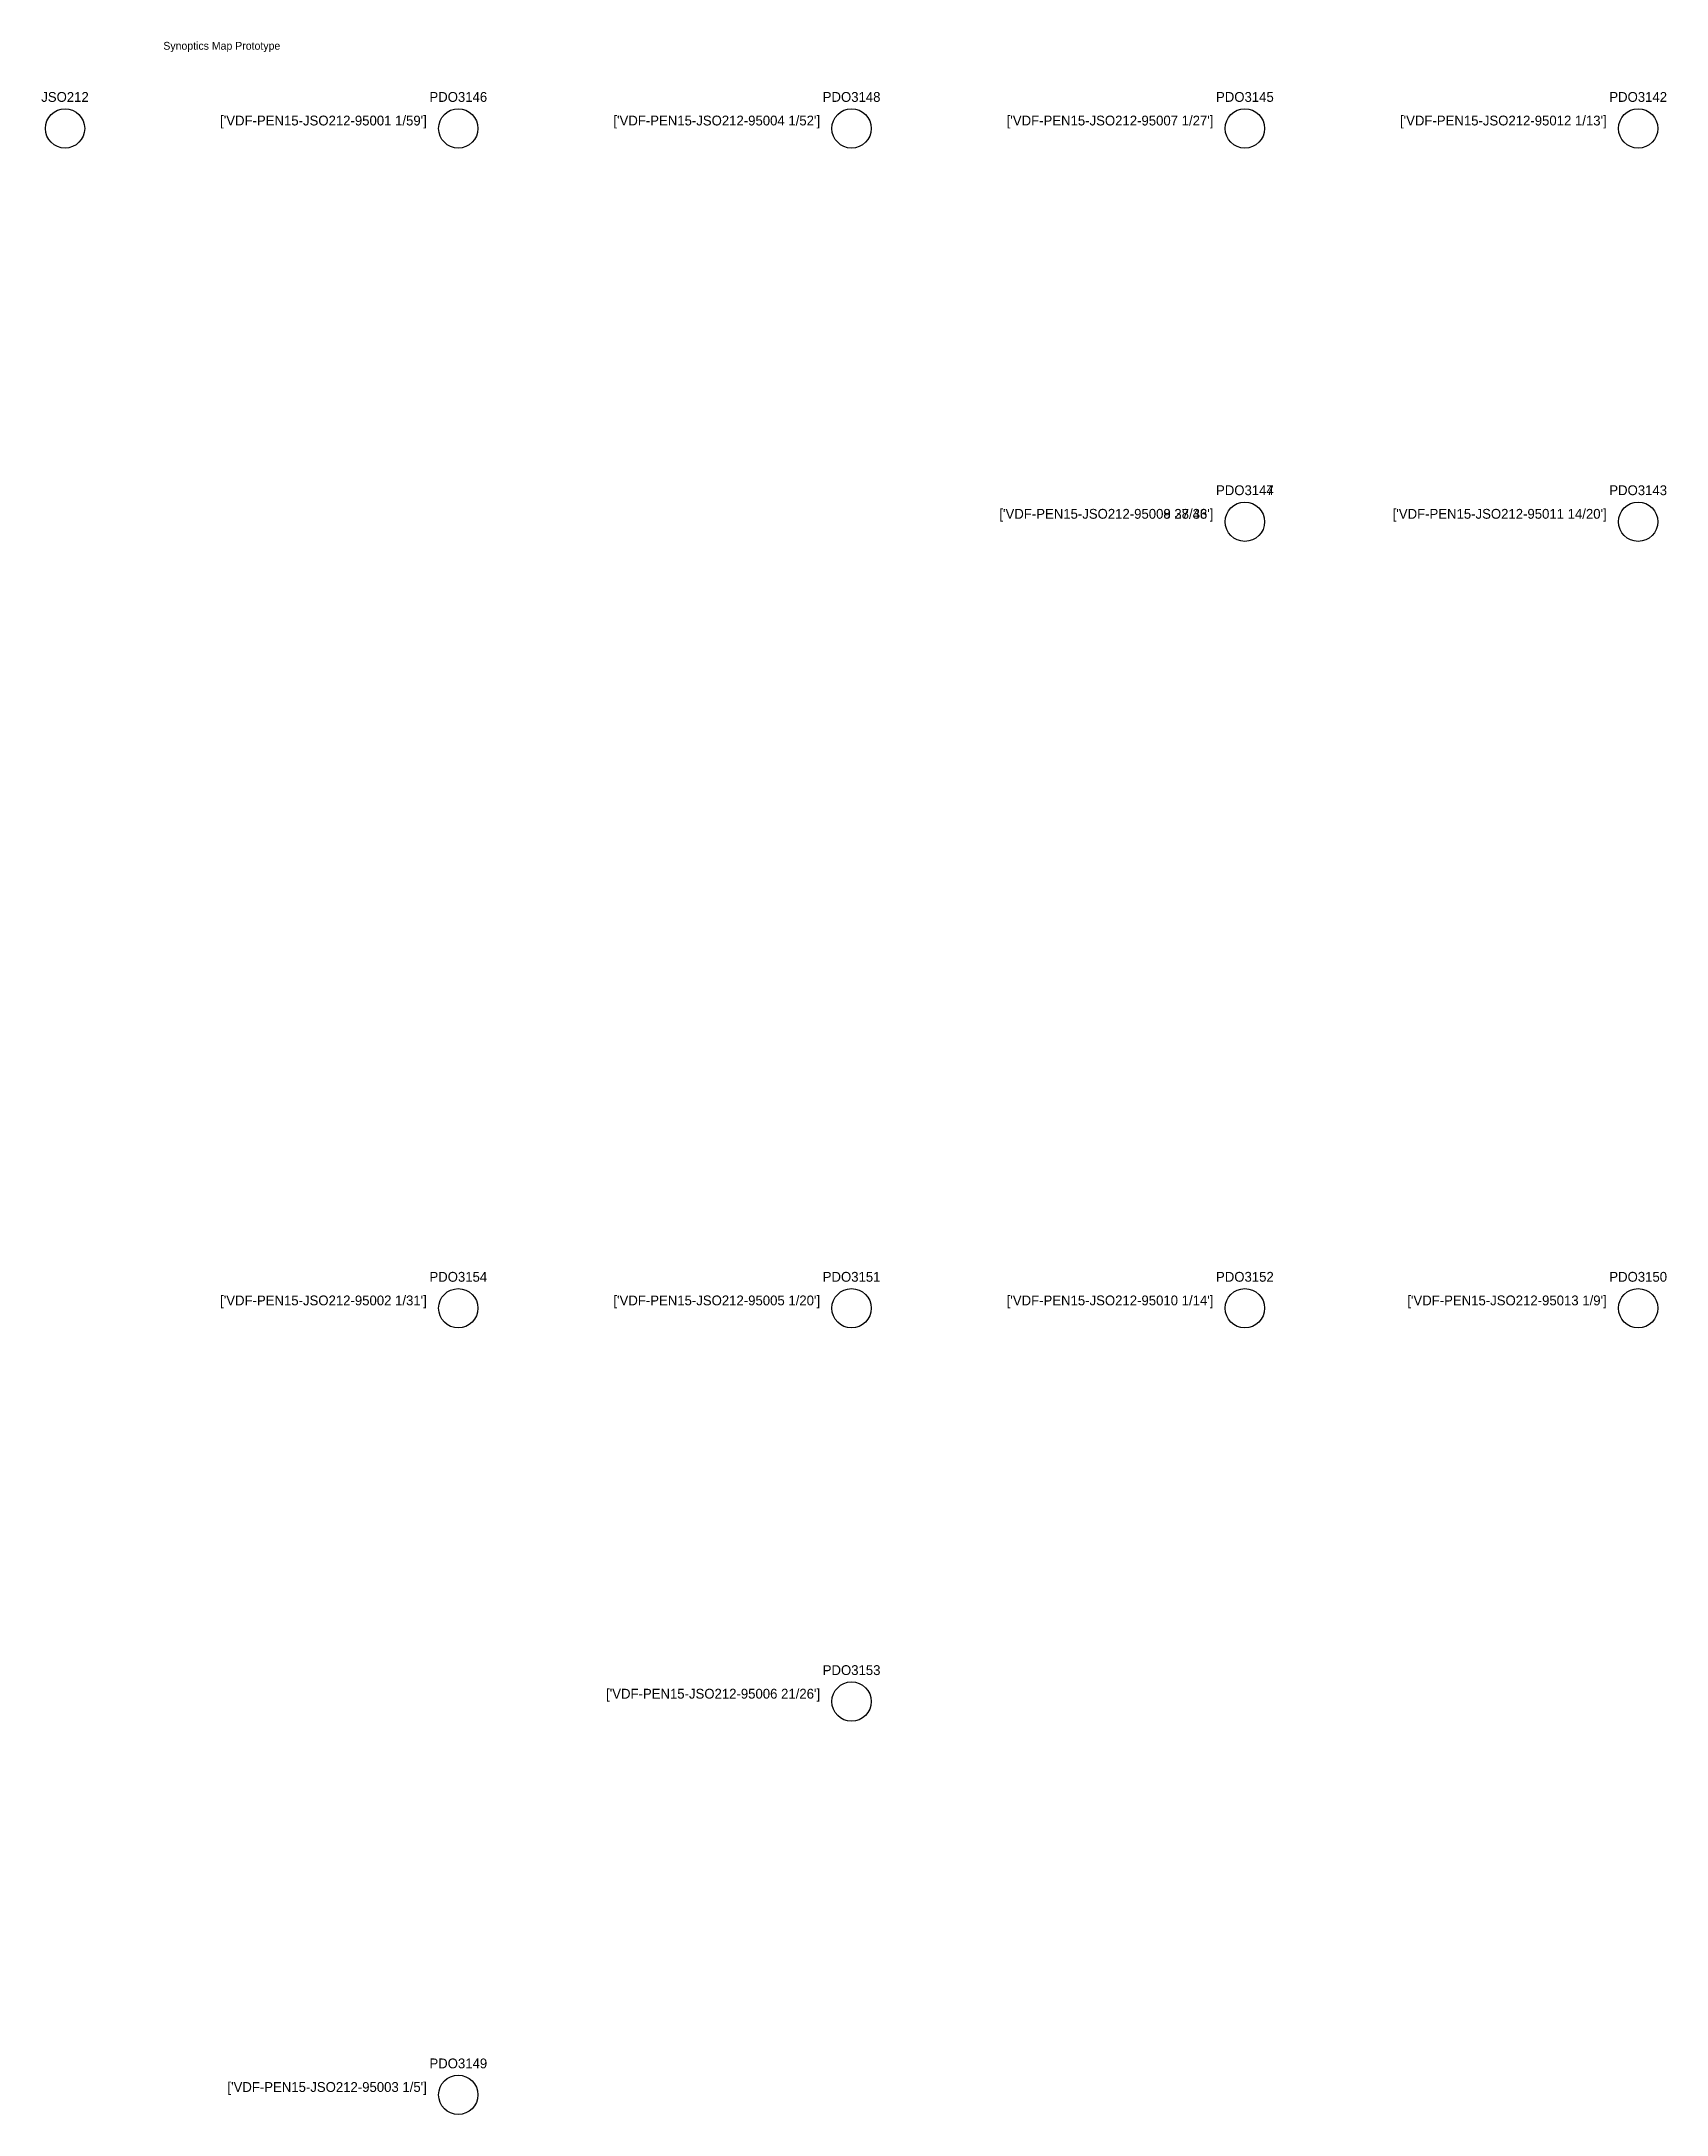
# Model space of a CAD drawing. Header units: metres. Extents: x -6 to 407, y -505 to 22.
import ezdxf
from ezdxf.enums import TextEntityAlignment as Align

# ---------------------------------------------------------------- set-up
doc = ezdxf.new("R2010")
doc.units = ezdxf.units.M
doc.layers.add('SINOP_JSFO', color=30, linetype='Continuous')
doc.layers.add('SINOP_PDO', color=4, linetype='Continuous')

# ---------------------------------------------------------------- blocks, each defined once
blk = doc.blocks.new('JSO')
at = {"layer": 'SINOP_JSFO'}
blk.add_circle((0, 0), 0.5, dxfattribs=at)
blk = doc.blocks.new('PDO')
at = {"layer": 'SINOP_PDO'}
blk.add_circle((0, 0), 0.5, dxfattribs=at)

msp = doc.modelspace()

# ---------------------------------------------------------------- block references
at = {"layer": 'SINOP_JSFO'}
ref = msp.add_blockref('JSO', (0, 0), dxfattribs=dict(at, xscale=10, yscale=10))
ref.add_attrib('TIPO', 'JSO212', dxfattribs={"height": 2.5}).set_placement((0, 8), align=Align.MIDDLE_CENTER)
at = {"layer": 'SINOP_PDO'}
ref = msp.add_blockref('PDO', (100, 0), dxfattribs=dict(at, xscale=10, yscale=10))
ref.add_attrib('TIPO', 'PDO3146', dxfattribs={"height": 2.5}).set_placement((100, 8), align=Align.MIDDLE_CENTER)
ref.add_attrib('CABO', "['VDF-PEN15-JSO212-95001 1/59']", dxfattribs={"height": 2.5}).set_placement((92, 0), align=Align.BOTTOM_RIGHT)
ref = msp.add_blockref('PDO', (200, 0), dxfattribs=dict(at, xscale=10, yscale=10))
ref.add_attrib('TIPO', 'PDO3148', dxfattribs={"height": 2.5}).set_placement((200, 8), align=Align.MIDDLE_CENTER)
ref.add_attrib('CABO', "['VDF-PEN15-JSO212-95004 1/52']", dxfattribs={"height": 2.5}).set_placement((192, 0), align=Align.BOTTOM_RIGHT)
ref = msp.add_blockref('PDO', (300, 0), dxfattribs=dict(at, xscale=10, yscale=10))
ref.add_attrib('TIPO', 'PDO3145', dxfattribs={"height": 2.5}).set_placement((300, 8), align=Align.MIDDLE_CENTER)
ref.add_attrib('CABO', "['VDF-PEN15-JSO212-95007 1/27']", dxfattribs={"height": 2.5}).set_placement((292, 0), align=Align.BOTTOM_RIGHT)
ref = msp.add_blockref('PDO', (400, 0), dxfattribs=dict(at, xscale=10, yscale=10))
ref.add_attrib('TIPO', 'PDO3142', dxfattribs={"height": 2.5}).set_placement((400, 8), align=Align.MIDDLE_CENTER)
ref.add_attrib('CABO', "['VDF-PEN15-JSO212-95012 1/13']", dxfattribs={"height": 2.5}).set_placement((392, 0), align=Align.BOTTOM_RIGHT)
ref = msp.add_blockref('PDO', (300, -100), dxfattribs=dict(at, xscale=10, yscale=10))
ref.add_attrib('TIPO', 'PDO3147', dxfattribs={"height": 2.5}).set_placement((300, -92), align=Align.MIDDLE_CENTER)
ref.add_attrib('CABO', "['VDF-PEN15-JSO212-95009 28/36']", dxfattribs={"height": 2.5}).set_placement((292, -100), align=Align.BOTTOM_RIGHT)
ref = msp.add_blockref('PDO', (300, -100), dxfattribs=dict(at, xscale=10, yscale=10))
ref.add_attrib('TIPO', 'PDO3144', dxfattribs={"height": 2.5}).set_placement((300, -92), align=Align.MIDDLE_CENTER)
ref.add_attrib('CABO', "['VDF-PEN15-JSO212-95008 37/43']", dxfattribs={"height": 2.5}).set_placement((292, -100), align=Align.BOTTOM_RIGHT)
ref = msp.add_blockref('PDO', (400, -100), dxfattribs=dict(at, xscale=10, yscale=10))
ref.add_attrib('TIPO', 'PDO3143', dxfattribs={"height": 2.5}).set_placement((400, -92), align=Align.MIDDLE_CENTER)
ref.add_attrib('CABO', "['VDF-PEN15-JSO212-95011 14/20']", dxfattribs={"height": 2.5}).set_placement((392, -100), align=Align.BOTTOM_RIGHT)
ref = msp.add_blockref('PDO', (100, -300), dxfattribs=dict(at, xscale=10, yscale=10))
ref.add_attrib('TIPO', 'PDO3154', dxfattribs={"height": 2.5}).set_placement((100, -292), align=Align.MIDDLE_CENTER)
ref.add_attrib('CABO', "['VDF-PEN15-JSO212-95002 1/31']", dxfattribs={"height": 2.5}).set_placement((92, -300), align=Align.BOTTOM_RIGHT)
ref = msp.add_blockref('PDO', (200, -300), dxfattribs=dict(at, xscale=10, yscale=10))
ref.add_attrib('TIPO', 'PDO3151', dxfattribs={"height": 2.5}).set_placement((200, -292), align=Align.MIDDLE_CENTER)
ref.add_attrib('CABO', "['VDF-PEN15-JSO212-95005 1/20']", dxfattribs={"height": 2.5}).set_placement((192, -300), align=Align.BOTTOM_RIGHT)
ref = msp.add_blockref('PDO', (300, -300), dxfattribs=dict(at, xscale=10, yscale=10))
ref.add_attrib('TIPO', 'PDO3152', dxfattribs={"height": 2.5}).set_placement((300, -292), align=Align.MIDDLE_CENTER)
ref.add_attrib('CABO', "['VDF-PEN15-JSO212-95010 1/14']", dxfattribs={"height": 2.5}).set_placement((292, -300), align=Align.BOTTOM_RIGHT)
ref = msp.add_blockref('PDO', (400, -300), dxfattribs=dict(at, xscale=10, yscale=10))
ref.add_attrib('TIPO', 'PDO3150', dxfattribs={"height": 2.5}).set_placement((400, -292), align=Align.MIDDLE_CENTER)
ref.add_attrib('CABO', "['VDF-PEN15-JSO212-95013 1/9']", dxfattribs={"height": 2.5}).set_placement((392, -300), align=Align.BOTTOM_RIGHT)
ref = msp.add_blockref('PDO', (200, -400), dxfattribs=dict(at, xscale=10, yscale=10))
ref.add_attrib('TIPO', 'PDO3153', dxfattribs={"height": 2.5}).set_placement((200, -392), align=Align.MIDDLE_CENTER)
ref.add_attrib('CABO', "['VDF-PEN15-JSO212-95006 21/26']", dxfattribs={"height": 2.5}).set_placement((192, -400), align=Align.BOTTOM_RIGHT)
ref = msp.add_blockref('PDO', (100, -500), dxfattribs=dict(at, xscale=10, yscale=10))
ref.add_attrib('TIPO', 'PDO3149', dxfattribs={"height": 2.5}).set_placement((100, -492), align=Align.MIDDLE_CENTER)
ref.add_attrib('CABO', "['VDF-PEN15-JSO212-95003 1/5']", dxfattribs={"height": 2.5}).set_placement((92, -500), align=Align.BOTTOM_RIGHT)

# ---------------------------------------------------------------- texts
msp.add_text('Synoptics Map Prototype', height=2).set_placement((25, 20))

doc.saveas('drawing.dxf')
